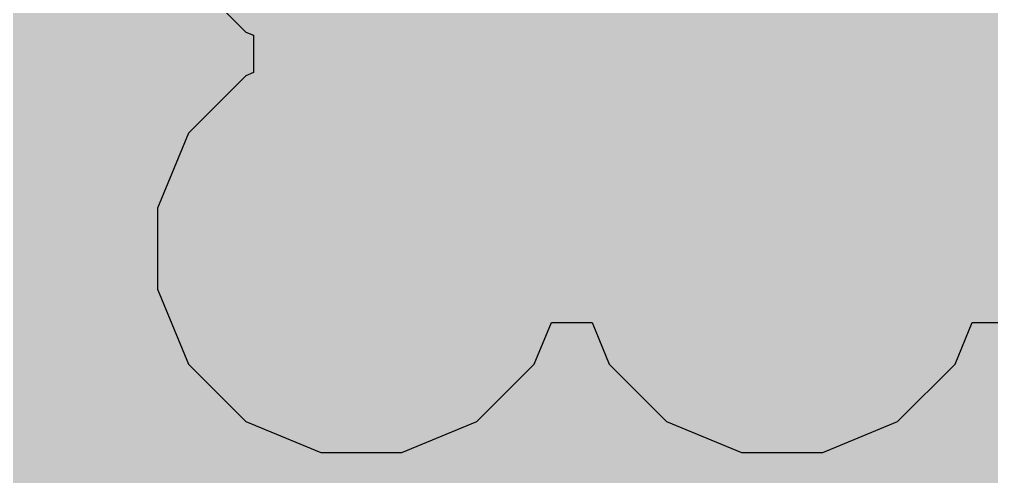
# Model space of a CAD drawing. Header units: inches. Extents: x -3 to 5259, y -3 to 5282.
# Drawn here: x 128.357 to 130.998, y 83.988 to 85.23 of the extents above; entities that cross this region are included whole.
import ezdxf

# ---------------------------------------------------------------- set-up
doc = ezdxf.new("R2010")
doc.units = ezdxf.units.IN
for name, color, linetype in [('Bottom Layer', 5, 'Continuous'), ('Bottom Solder', 6, 'Continuous'), ('Drill Drawing', 1, 'Continuous'), ('Layer 1', 16, 'Continuous'), ('Layer 2', 76, 'Continuous'), ('Top Layer', 1, 'Continuous'), ('Top Solder', 216, 'Continuous'), ('Via Holes', 16, 'Continuous')]:
    doc.layers.add(name, color=color, linetype=linetype)

msp = doc.modelspace()

# ---------------------------------------------------------------- hatches: boundary and pattern name
at = {"layer": 'Bottom Layer'}
h = msp.add_hatch(color=5, dxfattribs=at)
edge = h.paths.add_edge_path()
edge.add_arc((129.286, 84.6074), 0.3, 0, 360)
h = msp.add_hatch(color=5, dxfattribs=at)
edge = h.paths.add_edge_path()
edge.add_arc((130.429, 84.6074), 0.3, 0, 360)
at = {"layer": 'Bottom Solder'}
h = msp.add_hatch(color=6, dxfattribs=at)
edge = h.paths.add_edge_path()
edge.add_arc((129.286, 84.6074), 0.4016, 0, 360)
h = msp.add_hatch(color=6, dxfattribs=at)
edge = h.paths.add_edge_path()
edge.add_arc((130.429, 84.6074), 0.4016, 0, 360)
at = {"layer": 'Layer 1'}
h = msp.add_hatch(color=16, dxfattribs=at)
edge = h.paths.add_edge_path()
edge.add_arc((129.286, 84.6074), 0.3, 0, 360)
h = msp.add_hatch(color=16, dxfattribs=at)
edge = h.paths.add_edge_path()
edge.add_arc((130.429, 84.6074), 0.3, 0, 360)
at = {"layer": 'Layer 2'}
h = msp.add_hatch(color=76, dxfattribs=at)
edge = h.paths.add_edge_path()
edge.add_arc((129.286, 84.6074), 0.3, 0, 360)
h = msp.add_hatch(color=76, dxfattribs=at)
edge = h.paths.add_edge_path()
edge.add_arc((130.429, 84.6074), 0.3, 0, 360)
at = {"layer": 'Top Layer'}
msp.add_hatch(color=1, dxfattribs=at).paths.add_polyline_path([(124.2284, 83.4049), (133.604, 83.4049), (133.604, 90.7796), (124.2284, 90.7796)])
h = msp.add_hatch(color=1, dxfattribs=at)
edge = h.paths.add_edge_path()
edge.add_arc((129.286, 84.6074), 0.3, 0, 360)
h = msp.add_hatch(color=1, dxfattribs=at)
edge = h.paths.add_edge_path()
edge.add_arc((130.429, 84.6074), 0.3, 0, 360)
at = {"layer": 'Top Solder'}
h = msp.add_hatch(color=216, dxfattribs=at)
edge = h.paths.add_edge_path()
edge.add_arc((129.286, 84.6074), 0.4016, 0, 360)
h = msp.add_hatch(color=216, dxfattribs=at)
edge = h.paths.add_edge_path()
edge.add_arc((130.429, 84.6074), 0.4016, 0, 360)
at = {"layer": 'Via Holes'}
h = msp.add_hatch(color=7, dxfattribs=at)
edge = h.paths.add_edge_path()
edge.add_arc((129.286, 84.6074), 0.15, 0, 360)
h = msp.add_hatch(color=7, dxfattribs=at)
edge = h.paths.add_edge_path()
edge.add_arc((130.429, 84.6074), 0.15, 0, 360)

# ---------------------------------------------------------------- linework, layer by layer
at = {"layer": 'Bottom Layer'}
for p, q in [((128.8163, 85.3513), (128.9722, 85.1954)), ((128.8163, 85.3513), (128.9722, 85.1954)), ((128.9722, 85.1954), (128.9924, 85.187)), ((128.9722, 85.1954), (128.9924, 85.187)), ((128.9924, 85.187), (128.9924, 85.0854)), ((128.9924, 85.187), (128.9924, 85.0854)), ((128.9722, 85.0771), (128.8163, 84.9212)), ((128.9722, 85.0771), (128.8163, 84.9212)), ((128.9924, 85.0854), (128.9722, 85.0771)), ((128.9924, 85.0854), (128.9722, 85.0771)), ((128.8163, 84.9212), (128.732, 84.7176)), ((128.8163, 84.9212), (128.732, 84.7176)), ((128.732, 84.7176), (128.732, 84.4972)), ((128.732, 84.7176), (128.732, 84.4972)), ((128.732, 84.4972), (128.8163, 84.2936)), ((128.732, 84.4972), (128.8163, 84.2936)), ((129.7557, 84.2936), (129.8025, 84.4067)), ((129.7557, 84.2936), (129.8025, 84.4067)), ((129.8025, 84.4067), (129.9125, 84.4067)), ((129.8025, 84.4067), (129.9125, 84.4067)), ((129.9125, 84.4067), (129.9593, 84.2936)), ((129.9125, 84.4067), (129.9593, 84.2936)), ((130.8987, 84.2936), (130.9455, 84.4067)), ((130.8987, 84.2936), (130.9455, 84.4067)), ((130.9455, 84.4067), (131.0555, 84.4067)), ((130.9455, 84.4067), (131.0555, 84.4067)), ((128.8163, 84.2936), (128.9722, 84.1377)), ((128.8163, 84.2936), (128.9722, 84.1377)), ((129.5998, 84.1377), (129.7557, 84.2936)), ((129.5998, 84.1377), (129.7557, 84.2936)), ((129.9593, 84.2936), (130.1152, 84.1377)), ((129.9593, 84.2936), (130.1152, 84.1377)), ((130.7428, 84.1377), (130.8987, 84.2936)), ((130.7428, 84.1377), (130.8987, 84.2936)), ((128.9722, 84.1377), (129.1758, 84.0534)), ((128.9722, 84.1377), (129.1758, 84.0534)), ((129.3962, 84.0534), (129.5998, 84.1377)), ((129.3962, 84.0534), (129.5998, 84.1377)), ((130.1152, 84.1377), (130.3188, 84.0534)), ((130.1152, 84.1377), (130.3188, 84.0534)), ((130.5392, 84.0534), (130.7428, 84.1377)), ((130.5392, 84.0534), (130.7428, 84.1377)), ((129.1758, 84.0534), (129.3962, 84.0534)), ((129.1758, 84.0534), (129.3962, 84.0534)), ((130.3188, 84.0534), (130.5392, 84.0534)), ((130.3188, 84.0534), (130.5392, 84.0534))]:
    msp.add_line(p, q, dxfattribs=at)
at = {"layer": 'Drill Drawing'}
for points in [[(129.159, 84.7344, 0.0508, 0.0508, 0), (129.159, 84.8614, 0.0508, 0.0508, 0)], [(129.159, 84.8614, 0.0508, 0.0508, 0), (129.413, 84.8614, 0.0508, 0.0508, 0)], [(129.413, 84.7344, 0.0508, 0.0508, 0), (129.413, 84.8614, 0.0508, 0.0508, 0)], [(130.302, 84.7344, 0.0508, 0.0508, 0), (130.302, 84.8614, 0.0508, 0.0508, 0)], [(130.302, 84.8614, 0.0508, 0.0508, 0), (130.556, 84.8614, 0.0508, 0.0508, 0)], [(130.556, 84.7344, 0.0508, 0.0508, 0), (130.556, 84.8614, 0.0508, 0.0508, 0)], [(129.2098, 84.6836, 0.0508, 0.0508, 0), (129.2098, 84.7598, 0.0508, 0.0508, 0)], [(129.2098, 84.7598, 0.0508, 0.0508, 0), (129.3622, 84.7598, 0.0508, 0.0508, 0)], [(129.3622, 84.6836, 0.0508, 0.0508, 0), (129.3622, 84.7598, 0.0508, 0.0508, 0)], [(130.3528, 84.6836, 0.0508, 0.0508, 0), (130.3528, 84.7598, 0.0508, 0.0508, 0)], [(130.3528, 84.7598, 0.0508, 0.0508, 0), (130.5052, 84.7598, 0.0508, 0.0508, 0)], [(130.5052, 84.6836, 0.0508, 0.0508, 0), (130.5052, 84.7598, 0.0508, 0.0508, 0)], [(129.032, 84.4804, 0.0508, 0.0508, 0), (129.032, 84.7344, 0.0508, 0.0508, 0)], [(129.032, 84.7344, 0.0508, 0.0508, 0), (129.159, 84.7344, 0.0508, 0.0508, 0)], [(129.413, 84.7344, 0.0508, 0.0508, 0), (129.54, 84.7344, 0.0508, 0.0508, 0)], [(129.54, 84.4804, 0.0508, 0.0508, 0), (129.54, 84.7344, 0.0508, 0.0508, 0)], [(130.175, 84.4804, 0.0508, 0.0508, 0), (130.175, 84.7344, 0.0508, 0.0508, 0)], [(130.175, 84.7344, 0.0508, 0.0508, 0), (130.302, 84.7344, 0.0508, 0.0508, 0)], [(130.556, 84.7344, 0.0508, 0.0508, 0), (130.683, 84.7344, 0.0508, 0.0508, 0)], [(130.683, 84.4804, 0.0508, 0.0508, 0), (130.683, 84.7344, 0.0508, 0.0508, 0)], [(129.1336, 84.5312, 0.0508, 0.0508, 0), (129.1336, 84.6836, 0.0508, 0.0508, 0)], [(129.1336, 84.6836, 0.0508, 0.0508, 0), (129.2098, 84.6836, 0.0508, 0.0508, 0)], [(129.3622, 84.6836, 0.0508, 0.0508, 0), (129.4384, 84.6836, 0.0508, 0.0508, 0)], [(129.4384, 84.5312, 0.0508, 0.0508, 0), (129.4384, 84.6836, 0.0508, 0.0508, 0)], [(130.2766, 84.5312, 0.0508, 0.0508, 0), (130.2766, 84.6836, 0.0508, 0.0508, 0)], [(130.2766, 84.6836, 0.0508, 0.0508, 0), (130.3528, 84.6836, 0.0508, 0.0508, 0)], [(130.5052, 84.6836, 0.0508, 0.0508, 0), (130.5814, 84.6836, 0.0508, 0.0508, 0)], [(130.5814, 84.5312, 0.0508, 0.0508, 0), (130.5814, 84.6836, 0.0508, 0.0508, 0)], [(129.1336, 84.5312, 0.0508, 0.0508, 0), (129.2098, 84.5312, 0.0508, 0.0508, 0)], [(129.2098, 84.455, 0.0508, 0.0508, 0), (129.2098, 84.5312, 0.0508, 0.0508, 0)], [(129.3622, 84.5312, 0.0508, 0.0508, 0), (129.4384, 84.5312, 0.0508, 0.0508, 0)], [(129.3622, 84.455, 0.0508, 0.0508, 0), (129.3622, 84.5312, 0.0508, 0.0508, 0)], [(130.2766, 84.5312, 0.0508, 0.0508, 0), (130.3528, 84.5312, 0.0508, 0.0508, 0)], [(130.3528, 84.455, 0.0508, 0.0508, 0), (130.3528, 84.5312, 0.0508, 0.0508, 0)], [(130.5052, 84.5312, 0.0508, 0.0508, 0), (130.5814, 84.5312, 0.0508, 0.0508, 0)], [(130.5052, 84.455, 0.0508, 0.0508, 0), (130.5052, 84.5312, 0.0508, 0.0508, 0)], [(129.032, 84.4804, 0.0508, 0.0508, 0), (129.159, 84.4804, 0.0508, 0.0508, 0)], [(129.159, 84.3534, 0.0508, 0.0508, 0), (129.159, 84.4804, 0.0508, 0.0508, 0)], [(129.413, 84.4804, 0.0508, 0.0508, 0), (129.54, 84.4804, 0.0508, 0.0508, 0)], [(129.413, 84.3534, 0.0508, 0.0508, 0), (129.413, 84.4804, 0.0508, 0.0508, 0)], [(130.175, 84.4804, 0.0508, 0.0508, 0), (130.302, 84.4804, 0.0508, 0.0508, 0)], [(130.302, 84.3534, 0.0508, 0.0508, 0), (130.302, 84.4804, 0.0508, 0.0508, 0)], [(130.556, 84.4804, 0.0508, 0.0508, 0), (130.683, 84.4804, 0.0508, 0.0508, 0)], [(130.556, 84.3534, 0.0508, 0.0508, 0), (130.556, 84.4804, 0.0508, 0.0508, 0)], [(129.2098, 84.455, 0.0508, 0.0508, 0), (129.3622, 84.455, 0.0508, 0.0508, 0)], [(130.3528, 84.455, 0.0508, 0.0508, 0), (130.5052, 84.455, 0.0508, 0.0508, 0)], [(129.159, 84.3534, 0.0508, 0.0508, 0), (129.413, 84.3534, 0.0508, 0.0508, 0)], [(130.302, 84.3534, 0.0508, 0.0508, 0), (130.556, 84.3534, 0.0508, 0.0508, 0)]]:
    msp.add_lwpolyline(points, format="xyseb", dxfattribs=at)
for points in [[(129.1463, 84.8614, 0.0254, 0.0254, 1), (129.1717, 84.8614, 0.0254, 0.0254, 1)], [(129.1463, 84.8614, 0.0254, 0.0254, 1), (129.1717, 84.8614, 0.0254, 0.0254, 1)], [(129.4003, 84.8614, 0.0254, 0.0254, 1), (129.4257, 84.8614, 0.0254, 0.0254, 1)], [(129.4003, 84.8614, 0.0254, 0.0254, 1), (129.4257, 84.8614, 0.0254, 0.0254, 1)], [(130.2893, 84.8614, 0.0254, 0.0254, 1), (130.3147, 84.8614, 0.0254, 0.0254, 1)], [(130.2893, 84.8614, 0.0254, 0.0254, 1), (130.3147, 84.8614, 0.0254, 0.0254, 1)], [(130.5433, 84.8614, 0.0254, 0.0254, 1), (130.5687, 84.8614, 0.0254, 0.0254, 1)], [(130.5433, 84.8614, 0.0254, 0.0254, 1), (130.5687, 84.8614, 0.0254, 0.0254, 1)], [(129.1971, 84.7598, 0.0254, 0.0254, 1), (129.2225, 84.7598, 0.0254, 0.0254, 1)], [(129.1971, 84.7598, 0.0254, 0.0254, 1), (129.2225, 84.7598, 0.0254, 0.0254, 1)], [(129.3495, 84.7598, 0.0254, 0.0254, 1), (129.3749, 84.7598, 0.0254, 0.0254, 1)], [(129.3495, 84.7598, 0.0254, 0.0254, 1), (129.3749, 84.7598, 0.0254, 0.0254, 1)], [(130.3401, 84.7598, 0.0254, 0.0254, 1), (130.3655, 84.7598, 0.0254, 0.0254, 1)], [(130.3401, 84.7598, 0.0254, 0.0254, 1), (130.3655, 84.7598, 0.0254, 0.0254, 1)], [(130.4925, 84.7598, 0.0254, 0.0254, 1), (130.5179, 84.7598, 0.0254, 0.0254, 1)], [(130.4925, 84.7598, 0.0254, 0.0254, 1), (130.5179, 84.7598, 0.0254, 0.0254, 1)], [(129.0193, 84.7344, 0.0254, 0.0254, 1), (129.0447, 84.7344, 0.0254, 0.0254, 1)], [(129.0193, 84.7344, 0.0254, 0.0254, 1), (129.0447, 84.7344, 0.0254, 0.0254, 1)], [(129.1463, 84.7344, 0.0254, 0.0254, 1), (129.1717, 84.7344, 0.0254, 0.0254, 1)], [(129.1463, 84.7344, 0.0254, 0.0254, 1), (129.1717, 84.7344, 0.0254, 0.0254, 1)], [(129.4003, 84.7344, 0.0254, 0.0254, 1), (129.4257, 84.7344, 0.0254, 0.0254, 1)], [(129.4003, 84.7344, 0.0254, 0.0254, 1), (129.4257, 84.7344, 0.0254, 0.0254, 1)], [(129.5273, 84.7344, 0.0254, 0.0254, 1), (129.5527, 84.7344, 0.0254, 0.0254, 1)], [(129.5273, 84.7344, 0.0254, 0.0254, 1), (129.5527, 84.7344, 0.0254, 0.0254, 1)], [(130.1623, 84.7344, 0.0254, 0.0254, 1), (130.1877, 84.7344, 0.0254, 0.0254, 1)], [(130.1623, 84.7344, 0.0254, 0.0254, 1), (130.1877, 84.7344, 0.0254, 0.0254, 1)], [(130.2893, 84.7344, 0.0254, 0.0254, 1), (130.3147, 84.7344, 0.0254, 0.0254, 1)], [(130.2893, 84.7344, 0.0254, 0.0254, 1), (130.3147, 84.7344, 0.0254, 0.0254, 1)], [(130.5433, 84.7344, 0.0254, 0.0254, 1), (130.5687, 84.7344, 0.0254, 0.0254, 1)], [(130.5433, 84.7344, 0.0254, 0.0254, 1), (130.5687, 84.7344, 0.0254, 0.0254, 1)], [(130.6703, 84.7344, 0.0254, 0.0254, 1), (130.6957, 84.7344, 0.0254, 0.0254, 1)], [(130.6703, 84.7344, 0.0254, 0.0254, 1), (130.6957, 84.7344, 0.0254, 0.0254, 1)], [(129.1209, 84.6836, 0.0254, 0.0254, 1), (129.1463, 84.6836, 0.0254, 0.0254, 1)], [(129.1209, 84.6836, 0.0254, 0.0254, 1), (129.1463, 84.6836, 0.0254, 0.0254, 1)], [(129.1971, 84.6836, 0.0254, 0.0254, 1), (129.2225, 84.6836, 0.0254, 0.0254, 1)], [(129.1971, 84.6836, 0.0254, 0.0254, 1), (129.2225, 84.6836, 0.0254, 0.0254, 1)], [(129.3495, 84.6836, 0.0254, 0.0254, 1), (129.3749, 84.6836, 0.0254, 0.0254, 1)], [(129.3495, 84.6836, 0.0254, 0.0254, 1), (129.3749, 84.6836, 0.0254, 0.0254, 1)], [(129.4257, 84.6836, 0.0254, 0.0254, 1), (129.4511, 84.6836, 0.0254, 0.0254, 1)], [(129.4257, 84.6836, 0.0254, 0.0254, 1), (129.4511, 84.6836, 0.0254, 0.0254, 1)], [(130.2639, 84.6836, 0.0254, 0.0254, 1), (130.2893, 84.6836, 0.0254, 0.0254, 1)], [(130.2639, 84.6836, 0.0254, 0.0254, 1), (130.2893, 84.6836, 0.0254, 0.0254, 1)], [(130.3401, 84.6836, 0.0254, 0.0254, 1), (130.3655, 84.6836, 0.0254, 0.0254, 1)], [(130.3401, 84.6836, 0.0254, 0.0254, 1), (130.3655, 84.6836, 0.0254, 0.0254, 1)], [(130.4925, 84.6836, 0.0254, 0.0254, 1), (130.5179, 84.6836, 0.0254, 0.0254, 1)], [(130.4925, 84.6836, 0.0254, 0.0254, 1), (130.5179, 84.6836, 0.0254, 0.0254, 1)], [(130.5687, 84.6836, 0.0254, 0.0254, 1), (130.5941, 84.6836, 0.0254, 0.0254, 1)], [(130.5687, 84.6836, 0.0254, 0.0254, 1), (130.5941, 84.6836, 0.0254, 0.0254, 1)], [(129.1209, 84.5312, 0.0254, 0.0254, 1), (129.1463, 84.5312, 0.0254, 0.0254, 1)], [(129.1209, 84.5312, 0.0254, 0.0254, 1), (129.1463, 84.5312, 0.0254, 0.0254, 1)], [(129.1971, 84.5312, 0.0254, 0.0254, 1), (129.2225, 84.5312, 0.0254, 0.0254, 1)], [(129.1971, 84.5312, 0.0254, 0.0254, 1), (129.2225, 84.5312, 0.0254, 0.0254, 1)], [(129.3495, 84.5312, 0.0254, 0.0254, 1), (129.3749, 84.5312, 0.0254, 0.0254, 1)], [(129.3495, 84.5312, 0.0254, 0.0254, 1), (129.3749, 84.5312, 0.0254, 0.0254, 1)], [(129.4257, 84.5312, 0.0254, 0.0254, 1), (129.4511, 84.5312, 0.0254, 0.0254, 1)], [(129.4257, 84.5312, 0.0254, 0.0254, 1), (129.4511, 84.5312, 0.0254, 0.0254, 1)], [(130.2639, 84.5312, 0.0254, 0.0254, 1), (130.2893, 84.5312, 0.0254, 0.0254, 1)], [(130.2639, 84.5312, 0.0254, 0.0254, 1), (130.2893, 84.5312, 0.0254, 0.0254, 1)], [(130.3401, 84.5312, 0.0254, 0.0254, 1), (130.3655, 84.5312, 0.0254, 0.0254, 1)], [(130.3401, 84.5312, 0.0254, 0.0254, 1), (130.3655, 84.5312, 0.0254, 0.0254, 1)], [(130.4925, 84.5312, 0.0254, 0.0254, 1), (130.5179, 84.5312, 0.0254, 0.0254, 1)], [(130.4925, 84.5312, 0.0254, 0.0254, 1), (130.5179, 84.5312, 0.0254, 0.0254, 1)], [(130.5687, 84.5312, 0.0254, 0.0254, 1), (130.5941, 84.5312, 0.0254, 0.0254, 1)], [(130.5687, 84.5312, 0.0254, 0.0254, 1), (130.5941, 84.5312, 0.0254, 0.0254, 1)], [(129.0193, 84.4804, 0.0254, 0.0254, 1), (129.0447, 84.4804, 0.0254, 0.0254, 1)], [(129.0193, 84.4804, 0.0254, 0.0254, 1), (129.0447, 84.4804, 0.0254, 0.0254, 1)], [(129.1463, 84.4804, 0.0254, 0.0254, 1), (129.1717, 84.4804, 0.0254, 0.0254, 1)], [(129.1463, 84.4804, 0.0254, 0.0254, 1), (129.1717, 84.4804, 0.0254, 0.0254, 1)], [(129.4003, 84.4804, 0.0254, 0.0254, 1), (129.4257, 84.4804, 0.0254, 0.0254, 1)], [(129.4003, 84.4804, 0.0254, 0.0254, 1), (129.4257, 84.4804, 0.0254, 0.0254, 1)], [(129.5273, 84.4804, 0.0254, 0.0254, 1), (129.5527, 84.4804, 0.0254, 0.0254, 1)], [(129.5273, 84.4804, 0.0254, 0.0254, 1), (129.5527, 84.4804, 0.0254, 0.0254, 1)], [(130.1623, 84.4804, 0.0254, 0.0254, 1), (130.1877, 84.4804, 0.0254, 0.0254, 1)], [(130.1623, 84.4804, 0.0254, 0.0254, 1), (130.1877, 84.4804, 0.0254, 0.0254, 1)], [(130.2893, 84.4804, 0.0254, 0.0254, 1), (130.3147, 84.4804, 0.0254, 0.0254, 1)], [(130.2893, 84.4804, 0.0254, 0.0254, 1), (130.3147, 84.4804, 0.0254, 0.0254, 1)], [(130.5433, 84.4804, 0.0254, 0.0254, 1), (130.5687, 84.4804, 0.0254, 0.0254, 1)], [(130.5433, 84.4804, 0.0254, 0.0254, 1), (130.5687, 84.4804, 0.0254, 0.0254, 1)], [(130.6703, 84.4804, 0.0254, 0.0254, 1), (130.6957, 84.4804, 0.0254, 0.0254, 1)], [(130.6703, 84.4804, 0.0254, 0.0254, 1), (130.6957, 84.4804, 0.0254, 0.0254, 1)], [(129.1971, 84.455, 0.0254, 0.0254, 1), (129.2225, 84.455, 0.0254, 0.0254, 1)], [(129.1971, 84.455, 0.0254, 0.0254, 1), (129.2225, 84.455, 0.0254, 0.0254, 1)], [(129.3495, 84.455, 0.0254, 0.0254, 1), (129.3749, 84.455, 0.0254, 0.0254, 1)], [(129.3495, 84.455, 0.0254, 0.0254, 1), (129.3749, 84.455, 0.0254, 0.0254, 1)], [(130.3401, 84.455, 0.0254, 0.0254, 1), (130.3655, 84.455, 0.0254, 0.0254, 1)], [(130.3401, 84.455, 0.0254, 0.0254, 1), (130.3655, 84.455, 0.0254, 0.0254, 1)], [(130.4925, 84.455, 0.0254, 0.0254, 1), (130.5179, 84.455, 0.0254, 0.0254, 1)], [(130.4925, 84.455, 0.0254, 0.0254, 1), (130.5179, 84.455, 0.0254, 0.0254, 1)], [(129.1463, 84.3534, 0.0254, 0.0254, 1), (129.1717, 84.3534, 0.0254, 0.0254, 1)], [(129.1463, 84.3534, 0.0254, 0.0254, 1), (129.1717, 84.3534, 0.0254, 0.0254, 1)], [(129.4003, 84.3534, 0.0254, 0.0254, 1), (129.4257, 84.3534, 0.0254, 0.0254, 1)], [(129.4003, 84.3534, 0.0254, 0.0254, 1), (129.4257, 84.3534, 0.0254, 0.0254, 1)], [(130.2893, 84.3534, 0.0254, 0.0254, 1), (130.3147, 84.3534, 0.0254, 0.0254, 1)], [(130.2893, 84.3534, 0.0254, 0.0254, 1), (130.3147, 84.3534, 0.0254, 0.0254, 1)], [(130.5433, 84.3534, 0.0254, 0.0254, 1), (130.5687, 84.3534, 0.0254, 0.0254, 1)], [(130.5433, 84.3534, 0.0254, 0.0254, 1), (130.5687, 84.3534, 0.0254, 0.0254, 1)]]:
    msp.add_lwpolyline(points, format="xyseb", close=True, dxfattribs=at)
at = {"layer": 'Layer 1'}
for p, q in [((128.8163, 85.3513), (128.9722, 85.1954)), ((128.9722, 85.1954), (128.9924, 85.187)), ((128.9924, 85.187), (128.9924, 85.0854)), ((128.9722, 85.0771), (128.8163, 84.9212)), ((128.9924, 85.0854), (128.9722, 85.0771)), ((128.8163, 84.9212), (128.732, 84.7176)), ((128.732, 84.7176), (128.732, 84.4972)), ((128.732, 84.4972), (128.8163, 84.2936)), ((129.7557, 84.2936), (129.8025, 84.4067)), ((129.8025, 84.4067), (129.9125, 84.4067)), ((129.9125, 84.4067), (129.9593, 84.2936)), ((130.8987, 84.2936), (130.9455, 84.4067)), ((130.9455, 84.4067), (131.0555, 84.4067)), ((128.8163, 84.2936), (128.9722, 84.1377)), ((129.5998, 84.1377), (129.7557, 84.2936)), ((129.9593, 84.2936), (130.1152, 84.1377)), ((130.7428, 84.1377), (130.8987, 84.2936)), ((128.9722, 84.1377), (129.1758, 84.0534)), ((129.3962, 84.0534), (129.5998, 84.1377)), ((130.1152, 84.1377), (130.3188, 84.0534)), ((130.5392, 84.0534), (130.7428, 84.1377)), ((129.1758, 84.0534), (129.3962, 84.0534)), ((130.3188, 84.0534), (130.5392, 84.0534))]:
    msp.add_line(p, q, dxfattribs=at)

doc.saveas('drawing.dxf')
